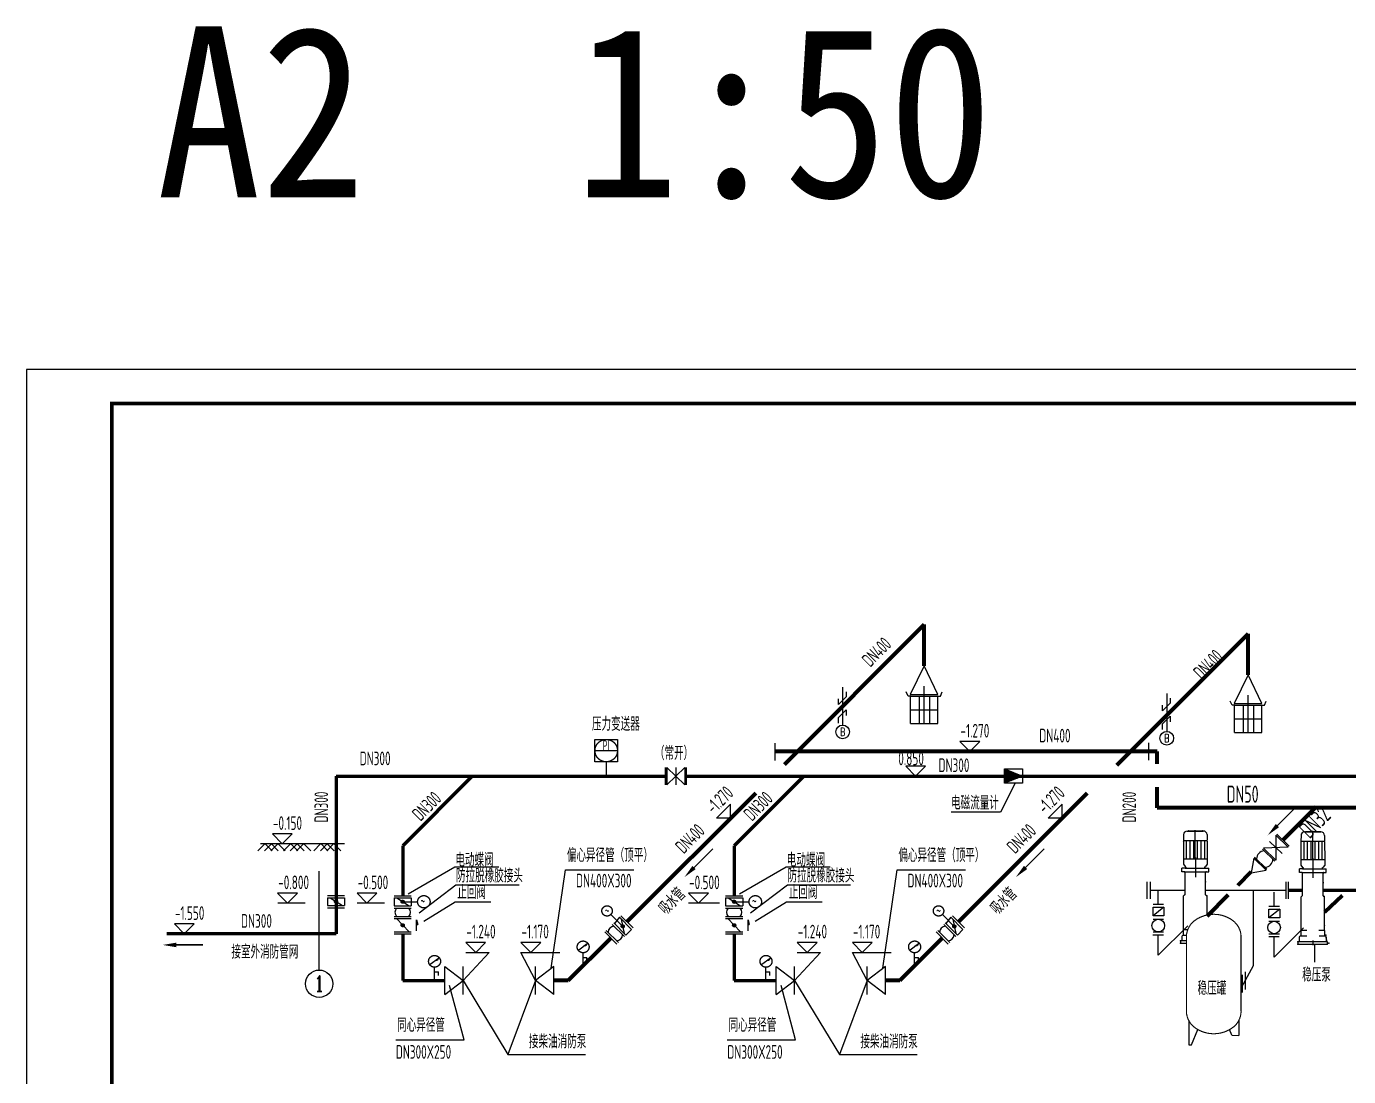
# Model space of a CAD drawing. Extents: x 84552 to 1115094, y -331058 to 102248.
# Drawn here: x 130022 to 149380, y 66081 to 81455 of the extents above; entities that cross this region are included whole.
import ezdxf
from ezdxf.enums import TextEntityAlignment as Align

# ---------------------------------------------------------------- set-up
doc = ezdxf.new("R2010")
doc.units = 0
doc.header["$LTSCALE"] = 1000
doc.header["$MEASUREMENT"] = 0
doc.linetypes.add('DASH', pattern=[0.35, 0.25, -0.1])
doc.linetypes.add('建施-55中综合楼1221$0$xref-局部平面图$0$ACAD_ISO14W100', pattern=[25.5, 12, -3, 0.5, -3, 0.5, -3, 0.5, -3])
for name, color, linetype, lineweight in [('01粗实线', 7, 'Continuous', 15), ('泡沫系统', 4, 'Continuous', 80), ('给水管', 3, 'Continuous', 100)]:
    doc.layers.add(name, color=color, linetype=linetype, lineweight=lineweight)
for name, color, linetype in [('AXIS', 3, 'Continuous'), ('AXIS_TEXT', 7, 'Continuous'), ('PUB_TITLE', 4, 'Continuous'), ('图名', 15, 'Continuous'), ('测绘处中心区路网', 7, 'Continuous'), ('消防喷淋', 1, 'Continuous')]:
    doc.layers.add(name, color=color, linetype=linetype)
doc.styles.add('_TCH_AXIS', font='COMPLEX', dxfattribs={"bigfont": 'GBCBIG'})
doc.styles.add('AHD', font='sceie.shx', dxfattribs={"width": 0.7, "bigfont": 'sceic.shx'})
doc.styles.add('COMPLEX', font='COMPLEX')
doc.styles.add('sceie', font='sceie.shx', dxfattribs={"width": 0.7, "bigfont": 'sceic.shx'})
doc.styles.add('宋体', font='', dxfattribs={"width": 0.6})
doc.styles.get('宋体').set_extended_font_data('SimSun')

# ---------------------------------------------------------------- blocks, each defined once
blk = doc.blocks.new('_AXISO')
blk.add_circle((0, 0), 0.5)
at = {"layer": 'AXIS_TEXT', "style": 'COMPLEX'}
blk.add_attdef('A', text='', height=0.56, dxfattribs=at).set_placement((-0.25, -0.28), (0.25, -0.28), align=Align.FIT)

msp = doc.modelspace()

# ---------------------------------------------------------------- hatches: boundary and pattern name
h = msp.add_hatch()
h.set_pattern_fill('ANSI31', color=256, scale=100, style=0)
h.set_pattern_definition([(45, (-377184.73, 121954.502), (-8.83883476, 8.83883476), [])])
h.paths.add_polyline_path([(144342.8, 70374.6), (144606.5, 70479.2), (144342.8, 70583.8)])
at = {"linetype": '建施-55中综合楼1221$0$xref-局部平面图$0$ACAD_ISO14W100'}
h = msp.add_hatch(dxfattribs=at)
h.set_pattern_fill('ANSI31', color=256, scale=10, style=0)
h.set_pattern_definition([(45, (-314791.6513, 35901.0073), (-0.8838834765, 0.8838834765), [])])
h.paths.add_polyline_path([(134555.8, 68665.2), (134555.8, 68643), (134574.5, 68631, 0.1441206), (134578, 68643, 0.4142136)])
h.paths.add_polyline_path([(134555.8, 68665.2, 0.2548776), (134537.2, 68655.1), (134555.8, 68643)])
h.paths.add_polyline_path([(134555.8, 68643), (134537.2, 68655.1, 0.1441206), (134533.7, 68643, 0.4142136), (134555.8, 68620.9)])
h.paths.add_polyline_path([(134555.8, 68643), (134555.8, 68620.9, 0.2548776), (134574.5, 68631)])
h = msp.add_hatch(dxfattribs=at)
h.set_pattern_fill('ANSI31', color=256, scale=10, style=0)
h.set_pattern_definition([(45, (-313816.2327, 35897.98), (-0.8838834765, 0.8838834765), [])])
h.paths.add_polyline_path([(135531.2, 68662.2), (135531.2, 68640), (135549.9, 68628, 0.1441206), (135553.4, 68640, 0.4142136)])
h.paths.add_polyline_path([(135531.2, 68662.2, 0.2548776), (135512.6, 68652), (135531.2, 68640)])
h.paths.add_polyline_path([(135531.2, 68640), (135512.6, 68652, 0.1441206), (135509.1, 68640, 0.4142136), (135531.2, 68617.9)])
h.paths.add_polyline_path([(135531.2, 68640), (135531.2, 68617.9, 0.2548776), (135549.9, 68628)])
h = msp.add_hatch(dxfattribs=at)
h.set_pattern_fill('ANSI31', color=256, scale=10, style=0)
h.set_pattern_definition([(45, (-308963.0473, 35897.98), (-0.8838834765, 0.8838834765), [])])
h.paths.add_polyline_path([(140384.4, 68662.2), (140384.4, 68640), (140403.1, 68628, 0.1441206), (140406.6, 68640, 0.4142136)])
h.paths.add_polyline_path([(140384.4, 68662.2, 0.2548776), (140365.8, 68652), (140384.4, 68640)])
h.paths.add_polyline_path([(140384.4, 68640), (140365.8, 68652, 0.1441206), (140362.3, 68640, 0.4142136), (140384.4, 68617.9)])
h.paths.add_polyline_path([(140384.4, 68640), (140384.4, 68617.9, 0.2548776), (140403.1, 68628)])
h = msp.add_hatch(dxfattribs=at)
h.set_pattern_fill('ANSI31', color=256, style=0)
h.set_pattern_definition([(45, (-313816.23274, 35897.98), (-0.08838834765, 0.08838834765), [])])
h.paths.add_polyline_path([(135734.7, 68374.6), (135734.7, 68304.7), (135752.4, 68304.7)])
h = msp.add_hatch(dxfattribs=at)
h.set_pattern_fill('ANSI31', color=256, style=0)
h.set_pattern_definition([(45, (-308963.04726, 35897.98), (-0.08838834765, 0.08838834765), [])])
h.paths.add_polyline_path([(140587.9, 68374.6), (140587.9, 68304.7), (140605.6, 68304.7)])
h = msp.add_hatch(dxfattribs=at)
h.set_pattern_fill('ANSI31', color=256, scale=10, style=0)
h.set_pattern_definition([(45, (-313816.2694, 35554.1947), (-0.8838834765, 0.8838834765), [])])
h.paths.add_polyline_path([(135531.2, 68318.4), (135531.2, 68296.2), (135549.8, 68284.2, 0.1441206), (135553.4, 68296.2, 0.4142136)])
h.paths.add_polyline_path([(135531.2, 68318.4, 0.2548776), (135512.6, 68308.2), (135531.2, 68296.2)])
h.paths.add_polyline_path([(135531.2, 68296.2), (135512.6, 68308.2, 0.1441206), (135509, 68296.2, 0.4142136), (135531.2, 68274.1)])
h.paths.add_polyline_path([(135531.2, 68296.2), (135531.2, 68274.1, 0.2548776), (135549.8, 68284.2)])
h = msp.add_hatch(dxfattribs=at)
h.set_pattern_fill('ANSI31', color=256, scale=10, style=0)
h.set_pattern_definition([(45, (-310593.8464, 35537.835), (-0.8838834765, 0.8838834765), [])])
h.paths.add_polyline_path([(138753.6, 68302), (138753.6, 68279.9), (138772.3, 68267.9, 0.1441206), (138775.8, 68279.9, 0.4142136)])
h.paths.add_polyline_path([(138753.6, 68302, 0.2548776), (138735, 68291.9), (138753.6, 68279.9)])
h.paths.add_polyline_path([(138753.6, 68279.9), (138735, 68291.9, 0.1441206), (138731.5, 68279.9, 0.4142136), (138753.6, 68257.7)])
h.paths.add_polyline_path([(138753.6, 68279.9), (138753.6, 68257.7, 0.2548776), (138772.3, 68267.9)])
h = msp.add_hatch(dxfattribs=at)
h.set_pattern_fill('ANSI31', color=256, scale=10, style=0)
h.set_pattern_definition([(45, (-308963.084, 35554.1947), (-0.8838834765, 0.8838834765), [])])
h.paths.add_polyline_path([(140384.4, 68318.4), (140384.4, 68296.2), (140403, 68284.2, 0.1441206), (140406.6, 68296.2, 0.4142136)])
h.paths.add_polyline_path([(140384.4, 68318.4, 0.2548776), (140365.8, 68308.2), (140384.4, 68296.2)])
h.paths.add_polyline_path([(140384.4, 68296.2), (140365.8, 68308.2, 0.1441206), (140362.2, 68296.2, 0.4142136), (140384.4, 68274.1)])
h.paths.add_polyline_path([(140384.4, 68296.2), (140384.4, 68274.1, 0.2548776), (140403, 68284.2)])
h = msp.add_hatch(dxfattribs=at)
h.set_pattern_fill('ANSI31', color=256, scale=10, style=0)
h.set_pattern_definition([(45, (-305740.6609, 35537.835), (-0.8838834765, 0.8838834765), [])])
h.paths.add_polyline_path([(143606.8, 68302), (143606.8, 68279.9), (143625.5, 68267.9, 0.1441206), (143629, 68279.9, 0.4142136)])
h.paths.add_polyline_path([(143606.8, 68302, 0.2548776), (143588.2, 68291.9), (143606.8, 68279.9)])
h.paths.add_polyline_path([(143606.8, 68279.9), (143588.2, 68291.9, 0.1441206), (143584.7, 68279.9, 0.4142136), (143606.8, 68257.7)])
h.paths.add_polyline_path([(143606.8, 68279.9), (143606.8, 68257.7, 0.2548776), (143625.5, 68267.9)])

# ---------------------------------------------------------------- linework, layer by layer
at = {"ltscale": 200}
for p, q in [((143166.8, 72096.4), (142960.3, 71676.5)), ((143365.3, 71676.5), (143166.8, 72096.4)), ((147911.6, 71963.1), (147705.1, 71543.2)), ((148110.1, 71543.2), (147911.6, 71963.1)), ((142929.8, 71650.4), (142902.8, 71711.4)), ((142966.8, 71650.4), (142929.8, 71650.4)), ((142960.3, 71676.5), (143365.3, 71676.5)), ((142966.8, 71650.4), (143366.8, 71650.4)), ((142966.8, 71250.4), (142966.8, 71650.4)), ((143090.8, 71650.4), (143090.8, 71250.4)), ((143166.8, 71250.4), (143166.8, 71797.4)), ((143242.8, 71650.4), (143242.8, 71250.4)), ((143366.8, 71250.4), (143366.8, 71650.4)), ((143366.8, 71650.4), (143403.8, 71650.4)), ((143403.8, 71650.4), (143430.8, 71711.4)), ((147911.6, 71117), (147911.6, 71664)), ((142966.8, 71450.4), (143366.8, 71450.4)), ((147674.6, 71517), (147647.6, 71578)), ((147711.6, 71517), (147674.6, 71517)), ((147705.1, 71543.2), (148110.1, 71543.2)), ((147711.6, 71517), (148111.6, 71517)), ((147711.6, 71117), (147711.6, 71517)), ((147835.6, 71517), (147835.6, 71117)), ((147987.6, 71517), (147987.6, 71117)), ((148111.6, 71117), (148111.6, 71517)), ((148111.6, 71517), (148148.6, 71517)), ((148148.6, 71517), (148175.6, 71578)), ((142966.8, 71250.4), (143366.8, 71250.4)), ((147711.6, 71317), (148111.6, 71317)), ((147711.6, 71117), (148111.6, 71117)), ((146918.7, 68033.5), (147006.2, 68033.5)), ((148639.1, 68021.1), (149068.1, 68021.1))]:
    msp.add_line(p, q, dxfattribs=at)
at = {"linetype": '建施-55中综合楼1221$0$xref-局部平面图$0$ACAD_ISO14W100'}
for p, q in [((142022.9, 71638.4), (141910.7, 71526.1)), ((142022.9, 71713.4), (142022.9, 71638.4)), ((141910.7, 71526.1), (141910.7, 71608.8)), ((142022.9, 71448.2), (141910.7, 71335.9)), ((142022.9, 71448.2), (142022.9, 71365.5)), ((146767.7, 71546.3), (146655.5, 71434.1)), ((146655.5, 71434.1), (146655.5, 71516.8)), ((146767.7, 71621.3), (146767.7, 71546.3)), ((141910.7, 71253.2), (141910.7, 71335.9)), ((146767.7, 71356.1), (146655.5, 71243.9)), ((146655.5, 71161.2), (146655.5, 71243.9)), ((146767.7, 71356.1), (146767.7, 71273.5)), ((138346.6, 70852.3), (138675.3, 70852.3)), ((138511, 70687.9), (138511, 70479.2)), ((134678.5, 69487.4), (133449.8, 69487.4)), ((134308.3, 67640.2), (134308.3, 69089.2)), ((137706.4, 67669.4), (137915.9, 69106.1)), ((137915.9, 69106.1), (138916.8, 69106.1)), ((142559.5, 67669.4), (142769.1, 69106.1)), ((142769.1, 69106.1), (143770, 69106.1)), ((134428.9, 68730.7), (134680.3, 68730.7)), ((135405.6, 68727.7), (135656.9, 68727.7)), ((140258.7, 68727.7), (140510.1, 68727.7)), ((146594.6, 68603.1), (146594.6, 68807.2)), ((148290.7, 68575.5), (148290.7, 68779.6)), ((134101, 68619.6), (133701.3, 68619.6)), ((134428.9, 68698.4), (134680.3, 68698.4)), ((134428.9, 68583.2), (134680.3, 68583.2)), ((134428.9, 68551), (134680.3, 68551)), ((134468.7, 68698.4), (134647.4, 68583.2)), ((135263.6, 68619.6), (134863.8, 68619.6)), ((135405.6, 68695.4), (135656.9, 68695.4)), ((135405.6, 68580.2), (135656.9, 68580.2)), ((135405.6, 68548), (135656.9, 68548)), ((135445.3, 68695.4), (135624, 68580.2)), ((135534.7, 68640), (135749.7, 68640)), ((140170, 68619.6), (139717, 68619.6)), ((140258.7, 68695.4), (140510.1, 68695.4)), ((140258.7, 68580.2), (140510.1, 68580.2)), ((140258.7, 68548), (140510.1, 68548)), ((140298.5, 68695.4), (140477.2, 68580.2)), ((140387.9, 68640), (140602.9, 68640)), ((135405.6, 68424.6), (135656.9, 68424.6)), ((135405.6, 68392.4), (135656.9, 68392.4)), ((135438.9, 68392.4), (135623.5, 68200.1)), ((135734.7, 68213.5), (135734.7, 68374.6)), ((135734.7, 68374.6), (135752.4, 68304.7)), ((138753.6, 68279.9), (138579.1, 68454.4)), ((138703.1, 68411.9), (138880.8, 68234.1)), ((138725.9, 68434.7), (138903.6, 68256.9)), ((138731.2, 68383.8), (138776.1, 68176)), ((140258.7, 68424.6), (140510.1, 68424.6)), ((140258.7, 68392.4), (140510.1, 68392.4)), ((140292.1, 68392.4), (140476.7, 68200.1)), ((140587.9, 68213.5), (140587.9, 68374.6)), ((140587.9, 68374.6), (140605.6, 68304.7)), ((143606.8, 68279.9), (143432.3, 68454.4)), ((143556.2, 68411.9), (143734, 68234.1)), ((143579.1, 68434.7), (143756.8, 68256.9)), ((143584.4, 68383.8), (143629.3, 68176)), ((135405.6, 68200.1), (135656.9, 68200.1)), ((135405.6, 68167.9), (135656.9, 68167.9)), ((135752.4, 68304.7), (135734.7, 68304.7)), ((138488.8, 68197.6), (138666.5, 68019.8)), ((138511.6, 68220.4), (138689.3, 68042.7)), ((138598.8, 68307.6), (138776.6, 68129.9)), ((138621.6, 68330.4), (138799.4, 68152.7)), ((140258.7, 68200.1), (140510.1, 68200.1)), ((140258.7, 68167.9), (140510.1, 68167.9)), ((140605.6, 68304.7), (140587.9, 68304.7)), ((143342, 68197.6), (143519.7, 68019.8)), ((143364.8, 68220.4), (143542.5, 68042.7)), ((143452, 68307.6), (143629.7, 68129.9)), ((143474.8, 68330.4), (143652.6, 68152.7)), ((146594.6, 67857.6), (146594.6, 68158.1)), ((138109.8, 67937.5), (138231.4, 68027.8)), ((138212.8, 67992.2), (138178.3, 67988.4)), ((138231.4, 68027.8), (138212.8, 67992.2)), ((142962.9, 67937.5), (143084.6, 68027.8)), ((143066, 67992.2), (143031.5, 67988.4)), ((143084.6, 68027.8), (143066, 67992.2)), ((147806.2, 67040.1), (147806.2, 68140.1)), ((148290.7, 67830.1), (148290.7, 68130.6)), ((135934.5, 67726), (136056.1, 67816.3)), ((136037.6, 67780.7), (136003.1, 67776.9)), ((136056.1, 67816.3), (136037.6, 67780.7)), ((136794.7, 67899), (136415.3, 67486.7)), ((136455.1, 67899), (136794.7, 67899)), ((137476.5, 67486.7), (137262.1, 67899)), ((137262.1, 67899), (137831.8, 67899)), ((138167.1, 67892.6), (138167.1, 67698.2)), ((138167.1, 67826.2), (138228.4, 67826.2)), ((138228.4, 67773.4), (138228.4, 67826.2)), ((140787.7, 67726), (140909.3, 67816.3)), ((140890.8, 67780.7), (140856.2, 67776.9)), ((140909.3, 67816.3), (140890.8, 67780.7)), ((141647.9, 67899), (141268.5, 67486.7)), ((141308.2, 67899), (141647.9, 67899)), ((142329.7, 67486.7), (142115.2, 67899)), ((142115.2, 67899), (142685, 67899)), ((143020.3, 67892.6), (143020.3, 67698.2)), ((143020.3, 67826.2), (143081.5, 67826.2)), ((143081.5, 67773.4), (143081.5, 67826.2)), ((135991.9, 67681.1), (135991.9, 67486.7)), ((135991.9, 67614.7), (136053.1, 67614.7)), ((136053.1, 67561.9), (136053.1, 67614.7)), ((136145.9, 67279.9), (136145.9, 67693.5)), ((136145.9, 67693.5), (136415.3, 67486.7)), ((136415.3, 67279.9), (136415.3, 67693.5)), ((137476.5, 67279.9), (137476.5, 67693.5)), ((137745.9, 67693.5), (137476.5, 67486.7)), ((137745.9, 67279.9), (137745.9, 67693.5)), ((140845.1, 67681.1), (140845.1, 67486.7)), ((140845.1, 67614.7), (140906.3, 67614.7)), ((140906.3, 67561.9), (140906.3, 67614.7)), ((140999.1, 67279.9), (140999.1, 67693.5)), ((140999.1, 67693.5), (141268.5, 67486.7)), ((141268.5, 67279.9), (141268.5, 67693.5)), ((142329.7, 67279.9), (142329.7, 67693.5)), ((142599.1, 67693.5), (142329.7, 67486.7)), ((142599.1, 67279.9), (142599.1, 67693.5)), ((147821.5, 67572.1), (147821.5, 67311.1)), ((147864, 67614.6), (147864, 67353.5)), ((136145.9, 67279.9), (136415.3, 67486.7)), ((136430.8, 66620.1), (136217.7, 67411.7)), ((137745.9, 67279.9), (137476.5, 67486.7)), ((140999.1, 67279.9), (141268.5, 67486.7)), ((141284, 66620.1), (141070.8, 67411.7)), ((142599.1, 67279.9), (142329.7, 67486.7)), ((135429.9, 66620.1), (136430.8, 66620.1)), ((140283.1, 66620.1), (141284, 66620.1))]:
    msp.add_line(p, q, dxfattribs=at)
for p, q in [((140981.5, 70960.4), (140981.5, 70709.6)), ((143980.1, 70985.2), (143689.8, 70985.2)), ((143835, 70840.1), (143689.8, 70985.2)), ((143835, 70840.1), (143980.1, 70985.2)), ((146448.9, 70965.6), (146448.9, 70714.7)), ((143186, 70624.3), (142895.8, 70624.3)), ((143040.9, 70479.2), (142895.8, 70624.3)), ((143040.9, 70479.2), (143186, 70624.3)), ((144342.8, 70583.8), (144606.5, 70479.2)), ((144606.5, 70479.2), (144342.8, 70374.6)), ((144497.9, 70374.6), (144285.4, 69951.9)), ((140331.9, 70068.2), (140126.6, 69863)), ((140331.9, 69863), (140331.9, 70068.2)), ((145185.1, 70068.2), (144979.8, 69863)), ((145185.1, 69863), (145185.1, 70068.2)), ((140331.9, 69863), (140126.6, 69863)), ((145185.1, 69863), (144979.8, 69863)), ((133913.1, 69632.5), (133622.9, 69632.5)), ((133768, 69487.4), (133622.9, 69632.5)), ((133768, 69487.4), (133913.1, 69632.5)), ((133512, 69487.4), (133411.6, 69387)), ((133609.7, 69487.4), (133509.4, 69387)), ((133518.5, 69487.4), (133618.9, 69387)), ((133700.9, 69487.4), (133600.6, 69387)), ((133609.7, 69487.4), (133710.1, 69387)), ((133707.5, 69487.4), (133807.8, 69387)), ((133888.4, 69487.4), (133788.1, 69387)), ((133986.2, 69487.4), (133885.8, 69387)), ((133895, 69487.4), (133995.3, 69387)), ((134077.4, 69487.4), (133977, 69387)), ((133986.2, 69487.4), (134086.5, 69387)), ((134083.9, 69487.4), (134184.3, 69387)), ((134329.8, 69487.4), (134229.5, 69387)), ((134427.6, 69487.4), (134327.2, 69387)), ((134336.4, 69487.4), (134436.7, 69387)), ((134518.8, 69487.4), (134418.4, 69387)), ((134427.6, 69487.4), (134527.9, 69387)), ((134525.3, 69487.4), (134625.7, 69387)), ((135610.8, 68755.7), (136292.9, 69148.9)), ((136292.9, 69148.9), (136939.1, 69148.9)), ((140464, 68755.7), (141146.1, 69148.9)), ((141146.1, 69148.9), (141792.3, 69148.9)), ((146987.6, 69132.4), (146940, 69132.4)), ((146962.8, 69269.8), (147310.2, 69270.5)), ((146987.6, 69132.4), (147285.4, 69132.4)), ((147137.2, 69288.7), (147137.2, 69001.1)), ((147285.4, 69132.4), (147332.6, 69132.4)), ((147990.9, 69278.9), (147952.6, 69062.4)), ((148708.1, 69120), (148660.4, 69120)), ((148683.2, 69257.5), (149030.7, 69258.2)), ((148708.1, 69120), (149005.8, 69120)), ((148857.6, 69276.3), (148857.6, 68988.7)), ((149005.8, 69120), (149053, 69120)), ((146427.9, 68929.6), (146427.9, 68681.6)), ((146477.3, 68931.2), (146477.3, 68683.2)), ((146974.5, 69080.2), (147298, 69080.2)), ((147298, 69080.2), (147332.6, 69080.2)), ((147952.6, 69062.4), (148171.9, 69103.5)), ((148459.9, 68931.2), (148459.9, 68683.2)), ((148496.6, 68931.2), (148496.6, 68683.2)), ((148694.9, 69067.9), (149018.5, 69067.9)), ((149018.5, 69067.9), (149053, 69067.9)), ((133990.5, 68764.7), (133700.2, 68764.7)), ((133845.4, 68619.6), (133700.2, 68764.7)), ((133845.4, 68619.6), (133990.5, 68764.7)), ((135153.1, 68764.7), (134862.8, 68764.7)), ((135007.9, 68619.6), (134862.8, 68764.7)), ((135007.9, 68619.6), (135153.1, 68764.7)), ((135771, 68478.8), (136311, 68888.4)), ((136311, 68888.4), (137235.4, 68888.4)), ((140006.2, 68764.7), (139716, 68764.7)), ((139861.1, 68619.6), (139716, 68764.7)), ((139861.1, 68619.6), (140006.2, 68764.7)), ((140624.2, 68478.8), (141164.2, 68888.4)), ((141164.2, 68888.4), (142088.6, 68888.4)), ((146477.3, 68807.2), (146987.1, 68807.2)), ((147285.5, 68807.2), (148459.9, 68807.2)), ((147983.6, 68807.2), (147983.6, 67703.8)), ((134428.9, 68698.4), (134428.9, 68583.2)), ((134680.3, 68698.4), (134680.3, 68583.2)), ((135405.6, 68695.4), (135405.6, 68580.2)), ((135656.9, 68695.4), (135656.9, 68580.2)), ((136299, 68633.8), (135839.3, 68352.1)), ((136819.3, 68633.8), (136299, 68633.8)), ((140258.7, 68695.4), (140258.7, 68580.2)), ((140510.1, 68695.4), (140510.1, 68580.2)), ((141152.2, 68633.8), (140692.5, 68352.1)), ((141672.5, 68633.8), (141152.2, 68633.8)), ((146517.7, 68603.1), (146671.5, 68603.1)), ((146517.7, 68560.3), (146671.5, 68560.3)), ((146677.5, 68560.3), (146517.7, 68431.9)), ((148213.8, 68575.5), (148367.6, 68575.5)), ((148213.8, 68532.7), (148367.6, 68532.7)), ((148373.6, 68532.7), (148213.8, 68404.3)), ((138703.1, 68411.9), (138631.9, 68320.2)), ((143556.2, 68411.9), (143485.1, 68320.2)), ((146517.7, 68383.1), (146671.5, 68383.1)), ((148213.8, 68355.5), (148367.6, 68355.5)), ((132478.5, 68314.9), (132188.2, 68314.9)), ((132333.3, 68169.7), (132188.2, 68314.9)), ((132333.3, 68169.7), (132478.5, 68314.9)), ((138880.8, 68234.1), (138799.4, 68152.7)), ((143734, 68234.1), (143652.6, 68152.7)), ((146514.7, 68158.1), (146668.5, 68158.1)), ((146517.7, 68198.1), (146671.5, 68198.1)), ((146517.7, 68198.1), (146671.5, 68198.1)), ((147025.1, 68288.1), (146594.6, 67857.6)), ((148213.8, 68170.5), (148367.6, 68170.5)), ((148213.8, 68170.5), (148367.6, 68170.5)), ((148721.2, 68260.5), (148290.7, 67830.1)), ((136744.9, 68044.1), (136454.7, 68044.1)), ((136599.8, 67899), (136454.7, 68044.1)), ((136599.8, 67899), (136744.9, 68044.1)), ((137551.9, 68044.1), (137261.7, 68044.1)), ((137406.8, 67899), (137261.7, 68044.1)), ((137406.8, 67899), (137551.9, 68044.1)), ((141598.1, 68044.1), (141307.9, 68044.1)), ((141453, 67899), (141307.9, 68044.1)), ((141453, 67899), (141598.1, 68044.1)), ((142405.1, 68044.1), (142114.9, 68044.1)), ((142260, 67899), (142114.9, 68044.1)), ((142260, 67899), (142405.1, 68044.1)), ((148210.8, 68130.6), (148364.6, 68130.6)), ((148880.9, 68002.3), (148880.9, 67754.3)), ((147983.6, 67703.8), (147806.2, 67377.9)), ((147039.1, 66903.5), (147039.1, 66546.2)), ((147773.2, 66903.5), (147773.2, 66683.7)), ((147080.1, 66546.2), (147174.4, 66768.8)), ((147672, 66688.3), (147637.9, 66768.8)), ((147672, 66688.3), (147773.2, 66683.7)), ((147039.1, 66546.2), (147080.1, 66546.2))]:
    msp.add_line(p, q)
at = {"lineweight": -3}
for p, q in [((139376.9, 70605.2), (139376.9, 70353.2)), ((139376.9, 70353.2), (139376.9, 70605.2)), ((139396.7, 70605.2), (139396.7, 70353.2)), ((139529, 70605.2), (139529, 70353.2)), ((139661.3, 70605.2), (139661.3, 70353.2)), ((139680, 70605.2), (139680, 70353.2)), ((148405.8, 69345), (148224.8, 69520.3)), ((148497.9, 69440), (148316.9, 69615.4)), ((148509.8, 69454.5), (148328.8, 69629.9)), ((148328.8, 69629.9), (148509.8, 69454.5)), ((148300, 69235.8), (148119, 69411.2)), ((148119, 69411.2), (148300, 69235.8)), ((148313.8, 69250), (148132.8, 69425.3)), ((148171.9, 69103.5), (147990.9, 69278.9)), ((148185.6, 69117.7), (148004.6, 69293))]:
    msp.add_line(p, q, dxfattribs=at)
at = {"color": 0, "lineweight": -3}
for p, q in [((139661.3, 70605.2), (139396.7, 70353.2)), ((139661.3, 70353.2), (139396.7, 70605.2)), ((148316.9, 69615.4), (148313.8, 69250)), ((148497.9, 69440), (148132.8, 69425.3))]:
    msp.add_line(p, q, dxfattribs=at)
at = {"color": 0}
msp.add_line((144285.4, 69951.9), (143559.9, 69951.9), dxfattribs=at)
at = {"color": 7, "lineweight": -3}
for p, q in [((136415.3, 67486.7), (137071.6, 66402.6)), ((137476.5, 67486.7), (137071.6, 66402.6)), ((141268.5, 67486.7), (141924.8, 66402.6)), ((142329.7, 67486.7), (141924.8, 66402.6)), ((137071.6, 66402.6), (138210, 66402.6)), ((141924.8, 66402.6), (143063.2, 66402.6))]:
    msp.add_line(p, q, dxfattribs=at)
at = {"linetype": '建施-55中综合楼1221$0$xref-局部平面图$0$ACAD_ISO14W100'}
msp.add_lwpolyline([(138346.6, 71016.6), (138675.3, 71016.6), (138675.3, 70687.9), (138346.6, 70687.9)], close=True, dxfattribs=at)
for points in [[(144342.8, 70374.6), (144342.8, 70583.8), (144606.5, 70583.8), (144606.5, 70374.6)], [(146517.7, 68560.3), (146677.5, 68560.3), (146677.5, 68431.9), (146517.7, 68431.9)], [(148213.8, 68532.7), (148373.6, 68532.7), (148373.6, 68404.3), (148213.8, 68404.3)]]:
    msp.add_lwpolyline(points, close=True)
at = {"lineweight": 30}
for points in [[(148338.6, 69755.3), (148613, 70029.7)], [(139797.3, 69141.5), (140071.7, 69415.9)], [(144650.5, 69141.5), (144924.9, 69415.9)], [(132216.1, 68007.9), (132604.2, 68007.9)]]:
    msp.add_lwpolyline(points, dxfattribs=at)
at = {"linetype": '建施-55中综合楼1221$0$xref-局部平面图$0$ACAD_ISO14W100'}
for centre, radius in [((138511, 70852.3), 164.4), ((135840.5, 68640), 90.8), ((140693.7, 68640), 90.8), ((134555.8, 68643), 22.2), ((135531.2, 68640), 22.2), ((138523.7, 68505.9), 75.7), ((140384.4, 68640), 22.2), ((143376.9, 68505.9), 75.7), ((135531.2, 68296.2), 22.2), ((138753.6, 68279.9), 22.2), ((140384.4, 68296.2), 22.2), ((143606.8, 68279.9), 22.2), ((138173, 67979.2), 86.8), ((143026.2, 67979.2), 86.8), ((135997.7, 67767.7), 86.8), ((140850.9, 67767.7), 86.8)]:
    msp.add_circle(centre, radius, dxfattribs=at)
for centre in [(146594.6, 68290.6), (148290.7, 68263)]:
    msp.add_circle(centre, 92.5)
at = {"ltscale": 200}
for centre, radius, start, end in [((148152.3, 69264.4), 119.9, 92.62163, 179.20159), ((148152.3, 69264.4), 119.9, 272.62163, 359.20159), ((135507.7, 68486.3), 89.9, 136.71002, 223.28998), ((135554.4, 68486.3), 89.9, 316.71002, 43.28998), ((140360.9, 68486.3), 89.9, 136.71002, 223.28998), ((140407.6, 68486.3), 89.9, 316.71002, 43.28998), ((138627.4, 68191.8), 89.9, 91.71002, 178.28998), ((138660.5, 68158.8), 89.9, 271.71002, 358.28998), ((143480.6, 68191.8), 89.9, 91.71002, 178.28998), ((143513.6, 68158.8), 89.9, 271.71002, 358.28998)]:
    msp.add_arc(centre, radius, start, end, dxfattribs=at)
at = {"linetype": '建施-55中综合楼1221$0$xref-局部平面图$0$ACAD_ISO14W100'}
for points in [[(148362.2, 69731.7), (148197.2, 69613.9), (148315, 69778.9)], [(139820.9, 69117.9), (139655.9, 69000.1), (139773.7, 69165.1)], [(144674, 69117.9), (144509.1, 69000.1), (144626.9, 69165.1)], [(132216.1, 67974.5), (132016.1, 68007.9), (132216.1, 68041.2)]]:
    msp.add_solid(points, dxfattribs=at)
at = {"layer": '01粗实线', "linetype": 'DASH', "ltscale": 500}
msp.add_line((147006.6, 67022.9), (147006.2, 68123.8), dxfattribs=at)
for centre, radius, start, end in [((147306.2, 68123.8), 300, 125.81393, 180), ((147406.2, 67985.2), 470.9, 54.18607, 125.81393), ((147506.2, 68123.8), 300, 0, 54.18607), ((147306.2, 67040.1), 300, 180, 234.18607), ((147506.2, 67040.1), 300, 305.81393, 0), ((147406.2, 67178.7), 470.9, 234.18607, 305.81393)]:
    msp.add_arc(centre, radius, start, end, dxfattribs=at)
at = {"layer": 'AXIS', "color": 3}
for p, q in [((141972.8, 71781.5), (141972.8, 71226.3)), ((146717.6, 71689.4), (146717.6, 71134.3))]:
    msp.add_line(p, q, dxfattribs=at)
at = {"layer": 'PUB_TITLE'}
msp.add_lwpolyline([(130022, 55434.7), (159722, 55434.7), (159722, 76434.7), (130022, 76434.7)], close=True, dxfattribs=at)
at = {"layer": 'PUB_TITLE', "const_width": 50}
msp.add_lwpolyline([(131272, 55934.7), (159222, 55934.7), (159222, 75934.7), (131272, 75934.7)], close=True, dxfattribs=at)
at = {"layer": '泡沫系统', "color": 0, "linetype": 'ByBlock', "lineweight": -3}
for p, q in [((147136.5, 69270.2), (147136.5, 69690.3)), ((146963.3, 69528.7), (146962.8, 69269.8)), ((146963.5, 69622.9), (146963.3, 69539)), ((146963.3, 69539), (147307.5, 69539.2)), ((146963.3, 69528.7), (146969.5, 69539.2)), ((147009.3, 69539.2), (147003.6, 69531.4)), ((147003.6, 69531.4), (147003.6, 69269.9)), ((147015.6, 69675.1), (147252.1, 69675.1)), ((147015.6, 69675.1), (147029.2, 69675.1)), ((147031.2, 69677.1), (147031.2, 69677.1)), ((147034.4, 69680.3), (147236.6, 69680.3)), ((147061.5, 69539.2), (147055.7, 69531.4)), ((147055.7, 69531.4), (147055.7, 69270)), ((147113.6, 69539.2), (147107.8, 69531.4)), ((147107.8, 69531.4), (147107.8, 69270.1)), ((147159.5, 69539.2), (147165.3, 69531.4)), ((147165.3, 69531.4), (147165.3, 69270.2)), ((147211.6, 69539.2), (147217.4, 69531.4)), ((147217.4, 69531.4), (147217.4, 69270.3)), ((147239.8, 69677.1), (147239.8, 69677.1)), ((147255.4, 69675.1), (147241.9, 69675.1)), ((147263.8, 69539.2), (147269.5, 69531.4)), ((147269.5, 69531.4), (147269.5, 69270.4)), ((147309.7, 69528.7), (147303.5, 69539.2)), ((147307.5, 69622.9), (147307.5, 69539.7)), ((147309.7, 69528.7), (147310.2, 69270.5)), ((148683.7, 69516.3), (148683.2, 69257.5)), ((148683.9, 69610.6), (148683.7, 69526.7)), ((148683.7, 69526.7), (149028, 69526.8)), ((148683.7, 69516.3), (148689.9, 69526.8)), ((148729.8, 69526.8), (148724, 69519)), ((148724, 69519), (148724, 69257.6)), ((148736, 69662.7), (148972.5, 69662.7)), ((148736, 69662.7), (148749.6, 69662.7)), ((148751.7, 69664.8), (148751.7, 69664.8)), ((148754.8, 69667.9), (148957.1, 69667.9)), ((148781.9, 69526.8), (148776.1, 69519)), ((148776.1, 69519), (148776.1, 69257.7)), ((148834, 69526.8), (148828.3, 69519)), ((148828.3, 69519), (148828.3, 69257.8)), ((148856.9, 69257.8), (148856.9, 69678)), ((148880, 69526.8), (148885.7, 69519)), ((148885.7, 69519), (148885.7, 69257.9)), ((148932.1, 69526.8), (148937.8, 69519)), ((148937.8, 69519), (148937.8, 69258)), ((148960.2, 69664.8), (148960.2, 69664.8)), ((148975.8, 69662.7), (148962.3, 69662.7)), ((148984.2, 69526.8), (148990, 69519)), ((148990, 69519), (148990, 69258.1)), ((149030.2, 69516.3), (149023.9, 69526.8)), ((149028, 69610.6), (149028, 69527.4)), ((149030.2, 69516.3), (149030.7, 69258.2)), ((146940, 69080.2), (146940, 69132.4)), ((146962.8, 69269.8), (146962.6, 69188.5)), ((146962.6, 69188.5), (146987.6, 69154.4)), ((146995.5, 69146.5), (146995.5, 69140.2)), ((147277.5, 69140.2), (147277.5, 69146.5)), ((147280.1, 69132.5), (147280.5, 69132.5)), ((147310.4, 69188.5), (147285.4, 69154.4)), ((147310.2, 69269.8), (147310.4, 69188.5)), ((147332.6, 69111.6), (147332.6, 69132.4)), ((147332.6, 69080.2), (147332.6, 69111.6)), ((148660.4, 69067.9), (148660.4, 69120)), ((148683.2, 69257.5), (148683, 69176.2)), ((148683, 69176.2), (148708.1, 69142)), ((148715.9, 69134.2), (148715.9, 69127.9)), ((148997.9, 69127.9), (148997.9, 69134.2)), ((149000.5, 69120.2), (149000.9, 69120.2)), ((149030.8, 69176.2), (149005.8, 69142)), ((149030.7, 69257.5), (149030.8, 69176.2)), ((149053, 69099.3), (149053, 69120)), ((146974.5, 69080.2), (146940, 69080.2)), ((146987.1, 68745.1), (146987.1, 69067.6)), ((147280.1, 68936.7), (147280.5, 68936.7)), ((147285.5, 68740.5), (147285.5, 69067.6)), ((147286.9, 68936.7), (147286.9, 68924.7)), ((148694.9, 69067.9), (148660.4, 69067.9)), ((148707.5, 68732.8), (148707.5, 69055.3)), ((149000.5, 68924.4), (149000.9, 68924.4)), ((149005.9, 68728.1), (149005.9, 69055.3)), ((149007.3, 68924.4), (149007.3, 68912.4)), ((149053, 69067.9), (149053, 69099.3)), ((146965.1, 68626.4), (146965.1, 68724.8)), ((147280.1, 68782.7), (147280.5, 68782.7)), ((147298.8, 68732.7), (147307.5, 68732.7)), ((147307.5, 68467.7), (147307.5, 68732.7)), ((149000.5, 68770.4), (149000.9, 68770.4)), ((146965.1, 68147.5), (146965.1, 68624.1)), ((148685.5, 68614), (148685.5, 68712.4)), ((148685.5, 68135.1), (148685.5, 68611.8)), ((149019.2, 68720.3), (149027.9, 68720.3)), ((149027.9, 68455.4), (149027.9, 68720.3)), ((147307.5, 68445.6), (147307.5, 68465.4)), ((149027.9, 68376.9), (149027.9, 68453.1)), ((149027.9, 68298.3), (149027.9, 68374.6)), ((147007.1, 68147.5), (146952.9, 68147.5)), ((147025.7, 68230.2), (146965.1, 68230.2)), ((148769.9, 68217.9), (148685.5, 68217.9)), ((149027.9, 68217.9), (148945.3, 68217.9)), ((149027.9, 68295.2), (149027.9, 68296.4)), ((149027.9, 68219.8), (149027.9, 68296)), ((149027.9, 68216.7), (149027.9, 68217.9)), ((149028.1, 68296.2), (149028.1, 68290.4)), ((149028.1, 68217.9), (149028.1, 68135.1)), ((147006.2, 68067.3), (146918.7, 68067.3)), ((146918.7, 68067.1), (146918.7, 68033.5)), ((146937.2, 68131.7), (146937.2, 68066.2)), ((149068.1, 68054.9), (148639.1, 68054.9)), ((148639.1, 68054.8), (148639.1, 68021.1)), ((148657.7, 68119.4), (148657.7, 68053.9)), ((148766.8, 68135.1), (148673.4, 68135.1)), ((148857.6, 68074.7), (148857.6, 68002.3)), ((149036.4, 68135.1), (148948.4, 68135.1)), ((149068.1, 68054.9), (149051.9, 68114.7)), ((149052.1, 68119.4), (149052.1, 68054.9)), ((149068.1, 68054.9), (149068.1, 68021.1))]:
    msp.add_line(p, q, dxfattribs=at)
for centre, major_axis, start_param, end_param in [((147015.6, 69622.9), (36.9, 36.9), 0.7853982, 2.3561945), ((147029.2, 69677.1), (-1.47, 1.47), 2.3561945, 3.9269908), ((147034.4, 69677.1), (2.21, 2.21), 0.7853982, 2.3561945), ((147236.6, 69677.1), (2.21, 2.21), 5.4977871, 7.0685835), ((147241.9, 69677.1), (1.47, 1.47), 2.3561945, 3.9269908), ((147255.4, 69622.9), (36.9, 36.9), 5.4977871, 7.0685835), ((148736, 69610.6), (36.9, 36.9), 0.7853982, 2.3561945), ((148749.6, 69664.8), (-1.47, 1.47), 2.3561945, 3.9269908), ((148754.8, 69664.8), (2.21, 2.21), 0.7853982, 2.3561945), ((148957.1, 69664.8), (2.21, 2.21), 5.4977871, 7.0685835), ((148962.3, 69664.8), (1.47, 1.47), 2.3561945, 3.9269908), ((148975.8, 69610.6), (36.9, 36.9), 5.4977871, 7.0685835), ((146974.5, 69067.6), (8.88, 8.88), 5.4977871, 7.0685835), ((147298, 69067.6), (-8.88, 8.88), 5.4977871, 7.0685835), ((148694.9, 69055.3), (8.88, 8.88), 5.4977871, 7.0685835), ((149018.5, 69055.3), (-8.88, 8.88), 5.4977871, 7.0685835), ((147298, 68745.2), (-8.88, 8.88), 0.7853982, 2.4154999), ((149018.5, 68732.9), (-8.88, 8.88), 0.7853982, 2.4154999), ((146952.9, 68131.7), (11.1, 11.1), 0.7853982, 2.3561945), ((148673.4, 68119.4), (11.1, 11.1), 0.7853982, 2.3561945), ((149036.4, 68119.4), (11.1, 11.1), 5.4977871, 7.0685835)]:
    msp.add_ellipse(centre, major_axis=major_axis, ratio=1, start_param=start_param, end_param=end_param, dxfattribs=at)
at = {"layer": '泡沫系统', "color": 0, "linetype": 'ByBlock', "lineweight": -3, "extrusion": (0, 0, -1)}
for centre, major_axis, ratio, start_param, end_param in [((146987.6, 69146.5), (-5.55, 5.55), 1, 0.7853982, 2.3561945), ((146987.6, 69140.2), (-5.55, 5.55), 1, 2.3561945, 3.9269908), ((147285.4, 69146.5), (-5.55, 5.55), 1, 5.4977871, 7.0685835), ((147285.4, 69140.2), (-5.55, 5.55), 1, 3.9269908, 5.4977871), ((148708.1, 69134.2), (-5.55, 5.55), 1, 0.7853982, 2.3561945), ((148708.1, 69127.9), (-5.55, 5.55), 1, 2.3561945, 3.9269908), ((149005.8, 69134.2), (-5.55, 5.55), 1, 5.4977871, 7.0685835), ((149005.8, 69127.9), (-5.55, 5.55), 1, 3.9269908, 5.4977871), ((146976, 68745.1), (31.9, 31.4), 0.1757971, 1.3936516, 2.0868668), ((148696.5, 68732.8), (31.9, 31.4), 0.1757971, 1.3936516, 2.0868668)]:
    msp.add_ellipse(centre, major_axis=major_axis, ratio=ratio, start_param=start_param, end_param=end_param, dxfattribs=at)
at = {"layer": '泡沫系统', "color": 0, "linetype": 'ByBlock', "lineweight": -3}
for p in [(147136.5, 69680.3), (148856.9, 69667.9), (149049.1, 68150.6), (146918.7, 68067.3), (146918.7, 68032.7), (148639.1, 68054.9), (148639.1, 68020.4), (149068.1, 68020.4), (149068.1, 68020.4), (149090, 68034.5)]:
    msp.add_point(p, dxfattribs=at)
at = {"layer": '消防喷淋', "color": 4, "lineweight": 80, "ltscale": 200}
for p, q in [((143166.8, 72697.9), (141120.3, 70651.4)), ((143166.8, 72096.4), (143166.8, 72697.9)), ((147911.6, 72564.6), (145988.9, 70641.9)), ((147911.6, 71963.1), (147911.6, 72564.6)), ((146576.6, 70840.1), (140981.5, 70840.1)), ((146576.6, 70658.2), (146576.6, 70840.1)), ((146576.6, 70014.9), (146576.6, 70317.9)), ((140701.1, 70232.2), (138814.8, 68345.8)), ((145554.3, 70232.2), (143667.9, 68345.8)), ((150591.1, 70014.9), (146576.6, 70014.9)), ((138577.6, 68108.7), (137955.6, 67486.7)), ((143430.8, 68108.7), (142808.8, 67486.7)), ((137955.6, 67486.7), (137745.9, 67486.7)), ((142808.8, 67486.7), (142599.1, 67486.7))]:
    msp.add_line(p, q, dxfattribs=at)
at = {"layer": '消防喷淋', "lineweight": 60}
for p, q in [((134555.8, 70479.2), (139376.9, 70479.2)), ((134555.8, 70479.2), (134555.8, 68169.7)), ((136550, 70479.2), (135531.2, 69460.5)), ((139680, 70479.2), (150875.7, 70479.2)), ((141403.2, 70479.2), (140384.4, 69460.5)), ((135531.2, 69460.5), (135531.2, 68727.7)), ((140384.4, 69460.5), (140384.4, 68727.7)), ((148496.6, 68807.2), (148707.5, 68807.2)), ((149005.9, 68807.2), (150220.9, 68807.2)), ((134554.6, 68551), (134555.8, 68169.7)), ((134555.8, 68169.7), (132079.5, 68169.7)), ((135531.2, 68167.9), (135531.2, 67486.7)), ((140384.4, 68167.9), (140384.4, 67486.7)), ((135531.2, 67486.7), (136145.9, 67486.7)), ((140384.4, 67486.7), (140999.1, 67486.7))]:
    msp.add_line(p, q, dxfattribs=at)
at = {"layer": '消防喷淋', "color": 4, "lineweight": 100, "ltscale": 200}
for p, q in [((148903.9, 70028.1), (148419.3, 69542.3)), ((147955.2, 69077.2), (147756.9, 68878.3)), ((147618.6, 68739.1), (147307.5, 68427.3)), ((149286.9, 68732.7), (149027.9, 68489.7))]:
    msp.add_line(p, q, dxfattribs=at)

# ---------------------------------------------------------------- block references
at = {"layer": 'AXIS', "color": 3}
ref = msp.add_blockref('_AXISO', (141972.8, 71126.3), dxfattribs=dict(at, xscale=200, yscale=200, zscale=200))
ref.add_attrib('A', 'B', dxfattribs={"layer": 'AXIS_TEXT', "color": 3, "height": 116.5, "style": '_TCH_AXIS', "width": 0.823529}).set_placement((141934, 71068.1), (142011.6, 71068.1), align=Align.FIT)
ref = msp.add_blockref('_AXISO', (146717.6, 71034.3), dxfattribs=dict(at, xscale=200, yscale=200, zscale=200))
ref.add_attrib('A', 'B', dxfattribs={"layer": 'AXIS_TEXT', "color": 3, "height": 116.5, "style": '_TCH_AXIS', "width": 0.823529}).set_placement((146678.8, 70976), (146756.4, 70976), align=Align.FIT)
ref = msp.add_blockref('_AXISO', (134308.3, 67440.2), dxfattribs=dict(at, xscale=400, yscale=400, zscale=400))
ref.add_attrib('A', '1', dxfattribs={"layer": 'AXIS_TEXT', "color": 3, "height": 233, "style": '_TCH_AXIS', "width": 1.555556}).set_placement((134230.7, 67323.7), (134386, 67323.7), align=Align.FIT)

# ---------------------------------------------------------------- texts
at = {"color": 7, "lineweight": -3, "style": 'AHD', "width": 0.7}
for s, height, rotation, p in [('DN400', 200, 45, (142378.1, 72064.7)), ('DN400', 200, 45, (147231.6, 71884.5)), (' 压力变送器', 200, 0, (138227.1, 71142.7)), ('-1.270', 200, 0, (143697.6, 71044.4)), ('DN400', 200, 0, (144851.1, 70972.6)), ('PI', 150, 0, (138457.1, 70852.3)), ('DN300', 200, 0, (134900.9, 70638.5)), ('0.850', 200, 0, (142787, 70638.5)), ('DN300', 200, 0, (143376.2, 70539)), ('-1.270', 200, 45, (140090.3, 69910.3)), ('-1.270', 200, 45, (144943.5, 69910.3)), ('DN300', 200, 90, (134439, 69800.3)), ('DN300', 200, 45, (135793, 69809.8)), ('DN300', 200, 45, (140646.2, 69809.8)), ('DN200', 200, 90, (146269, 69800.3)), ('-0.150', 200, 0, (133630.7, 69691.7)), ('DN400', 200, 45, (139645.8, 69332.3)), ('DN400', 200, 45, (144499, 69332.3)), (' 电动蝶阀', 200, 0, (136226.2, 69152.6)), (' 偏心异径管（顶平）', 200, 0, (137859, 69221.4)), (' 电动蝶阀', 200, 0, (141079.4, 69152.6)), (' 偏心异径管（顶平）', 200, 0, (142712.2, 69221.4)), (' 防拉脱橡胶接头', 200, 0, (136236, 68922.2)), (' 防拉脱橡胶接头', 200, 0, (141089.2, 68922.2)), ('-0.800', 200, 0, (133708.1, 68823.9)), ('-0.500', 200, 0, (134870.6, 68823.9)), (' DN400X300', 200, 0, (137992.4, 68850)), ('-0.500', 200, 0, (139723.8, 68823.9)), (' DN400X300', 200, 0, (142845.6, 68850)), (' 止回阀', 200, 0, (136254.8, 68679.2)), ('吸水管', 200, 45, (139396, 68434)), (' 止回阀', 200, 0, (141108, 68679.2)), ('吸水管', 200, 45, (144249.2, 68434)), ('-1.550', 200, 0, (132196, 68374.1)), ('~', 180, 0, (135788.7, 68554.8)), ('~', 180, 0, (140641.9, 68554.8)), ('DN300', 200, 0, (133163.6, 68258.8)), ('~', 180, 0, (138487.7, 68414.1)), ('~', 180, 0, (143340.9, 68414.1)), ('-1.240', 200, 0, (136462.5, 68103.3)), ('-1.170', 200, 0, (137269.5, 68103.3)), ('-1.240', 200, 0, (141315.7, 68103.3)), ('-1.170', 200, 0, (142122.7, 68103.3)), (' 接室外消防管网', 200, 0, (132947.2, 67807.4)), (' 稳压泵', 200, 0, (148625.1, 67471.5)), (' 稳压罐', 200, 0, (147092.9, 67274.5)), (' 同心异径管', 200, 0, (135373, 66735.4)), (' 同心异径管', 200, 0, (140226.2, 66735.4)), (' 接柴油消防泵', 200, 0, (137303.6, 66493.7)), (' 接柴油消防泵', 200, 0, (142156.8, 66493.7)), (' DN300X250', 200, 0, (135354.3, 66340.9)), (' DN300X250', 200, 0, (140207.5, 66340.9))]:
    msp.add_text(s, height=height, rotation=rotation, dxfattribs=at).set_placement(p)
at = {"layer": '图名', "style": '宋体', "width": 0.9}
msp.add_text(' A2  1:50', height=2500, dxfattribs=at).set_placement((130394.6, 78955.3))
at = {"layer": '测绘处中心区路网', "color": 7, "lineweight": -3, "style": 'AHD', "width": 0.7}
for s, p in [('（常开）', (139223.6, 70715.9)), ('电磁流量计', (143560.1, 69988.6))]:
    msp.add_text(s, height=200, rotation=0, dxfattribs=at).set_placement(p)
at = {"layer": '给水管', "color": 0, "lineweight": -3, "ltscale": 200, "style": 'sceie', "width": 0.7}
msp.add_text('DN50', height=250, dxfattribs=at).set_placement((147596.2, 70090.7))
msp.add_text('DN32', height=250, rotation=45, dxfattribs=at).set_placement((148810.7, 69552.6))

doc.saveas('drawing.dxf')
